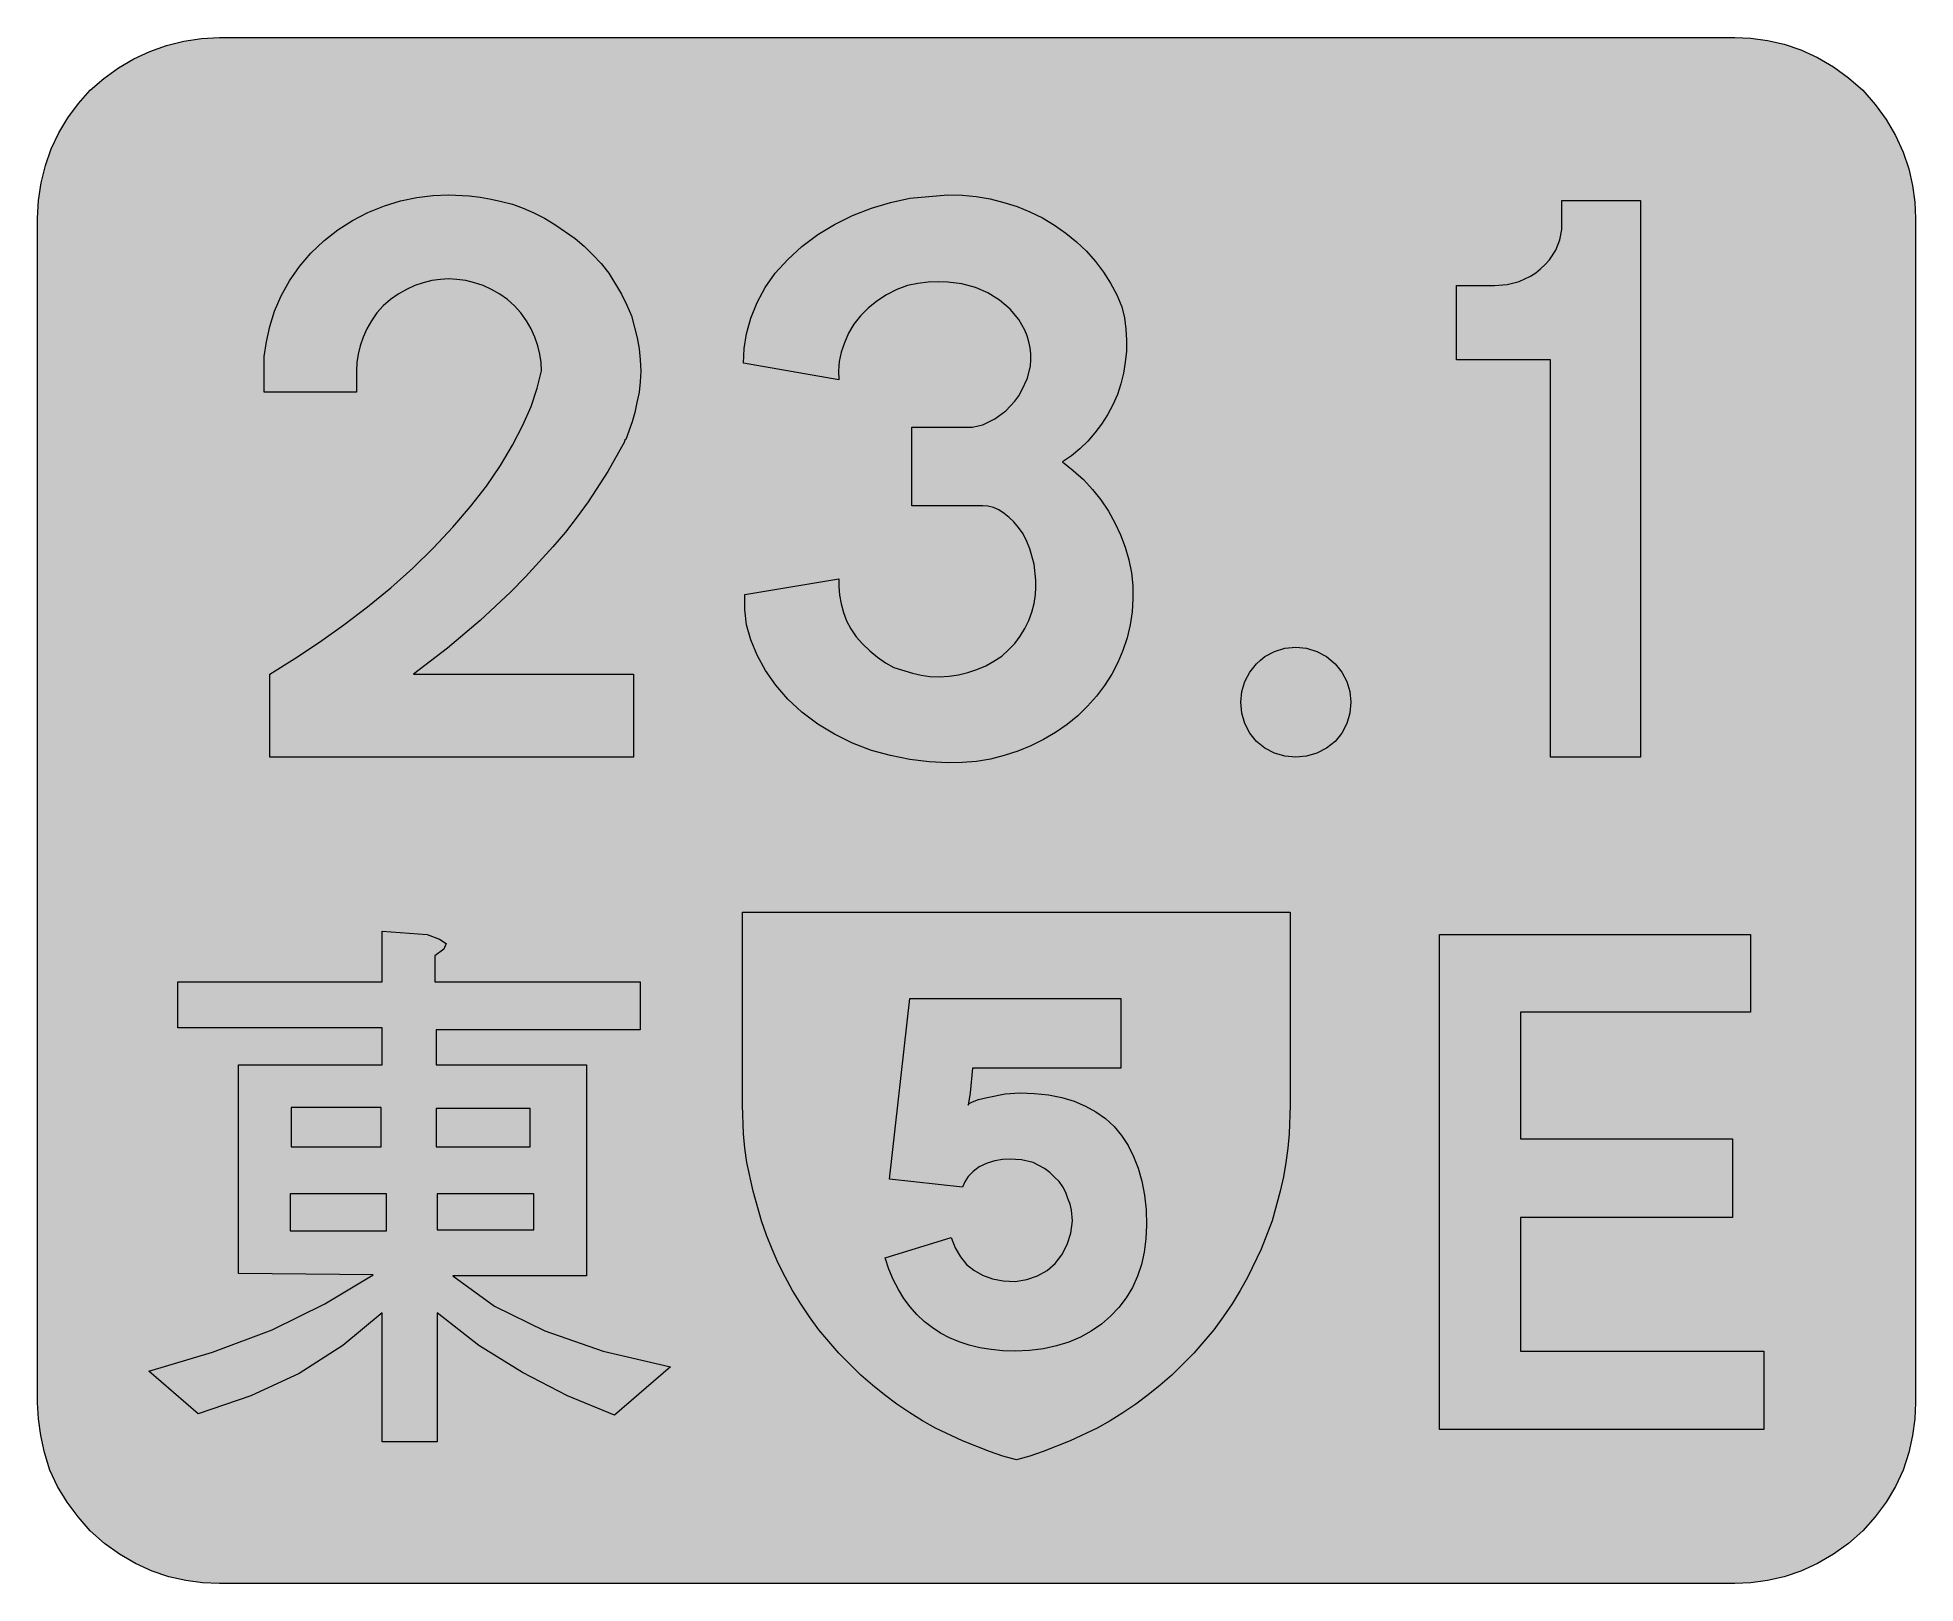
# Model space of a CAD drawing. Header units: metres. Extents: x 135 to 436, y 12 to 260.
import ezdxf

# ---------------------------------------------------------------- set-up
doc = ezdxf.new("R2010")
doc.units = ezdxf.units.M
for name, color, linetype, true_color in [('FILL_BLACK_000000', 7, 'Continuous', 0x000000), ('FILL_LIME_00FF00', 7, 'Continuous', 0x00ff00), ('FILL_WHITE_FFFFFF', 7, 'Continuous', 0xffffff), ('FILL_YELLOW_FFFF00', 7, 'Continuous', 0xffff00)]:
    doc.layers.add(name, color=color, linetype=linetype, true_color=true_color)

msp = doc.modelspace()

# ---------------------------------------------------------------- hatches: boundary and pattern name
at = {"layer": 'FILL_BLACK_000000', "true_color": 0x000000}
h = msp.add_hatch(color=7, dxfattribs=at)
h.dxf.hatch_style = 1
h.paths.add_polyline_path([(308.34, 94.68), (284.58, 94.68), (284.22, 90.72), (283.86, 88.74), (284.02, 89.01), (284.58, 89.28), (285.55, 89.64), (286.92, 90), (289.8, 90.54), (292.14, 90.72), (294.51, 90.64), (296.76, 90.38), (298.87, 89.96), (300.85, 89.37), (302.68, 88.61), (304.37, 87.68), (305.89, 86.59), (307.26, 85.32), (308.47, 83.89), (309.52, 82.29), (310.41, 80.53), (311.15, 78.62), (311.73, 76.55), (312.15, 74.33), (312.4, 71.98), (312.48, 69.48), (312.39, 67.3), (312.11, 65.2), (311.65, 63.21), (311.02, 61.31), (310.2, 59.53), (309.21, 57.86), (308.05, 56.32), (306.72, 54.9), (305.24, 53.63), (303.62, 52.51), (301.88, 51.55), (300.01, 50.76), (298.03, 50.14), (295.94, 49.69), (293.73, 49.41), (291.42, 49.32), (289.44, 49.38), (287.55, 49.56), (285.74, 49.85), (284.03, 50.26), (282.41, 50.79), (280.87, 51.44), (279.43, 52.2), (278.08, 53.08), (276.82, 54.07), (275.64, 55.18), (274.56, 56.41), (273.57, 57.75), (272.68, 59.21), (271.87, 60.78), (271.16, 62.46), (270.54, 64.26), (281.16, 67.5), (281.8, 65.85), (282.62, 64.42), (283.62, 63.22), (284.76, 62.28), (286.18, 61.47), (287.75, 60.91), (289.49, 60.58), (291.42, 60.48), (293.3, 60.77), (295.01, 61.37), (296.52, 62.24), (297.83, 63.38), (298.91, 64.77), (299.75, 66.38), (300.32, 68.2), (300.6, 70.2), (300.44, 71.93), (300.22, 72.86), (299.88, 73.8), (299.54, 74.74), (299.07, 75.65), (298.46, 76.48), (297.72, 77.22), (296.98, 77.97), (296.14, 78.59), (294.3, 79.56), (292.41, 79.97), (290.52, 80.1), (289.38, 80.03), (288.16, 79.81), (286.9, 79.42), (285.66, 78.84), (284.68, 78.11), (283.9, 77.29), (283.33, 76.44), (282.96, 75.6), (271.26, 76.86), (274.5, 105.84), (308.34, 105.84), (308.34, 94.68)])
at = {"layer": 'FILL_LIME_00FF00', "true_color": 0x00ff00}
h = msp.add_hatch(color=7, dxfattribs=at)
h.dxf.hatch_style = 1
h.paths.add_polyline_path([(406.8, 259.92), (409.4, 259.81), (412.04, 259.47), (414.72, 258.86), (417.42, 257.94), (420.08, 256.72), (422.64, 255.24), (425.06, 253.48), (427.32, 251.46), (429.34, 249.2), (431.1, 246.78), (432.58, 244.22), (433.8, 241.56), (434.72, 238.86), (435.33, 236.18), (435.67, 233.54), (435.78, 230.94), (435.78, 41.04), (435.67, 38.44), (435.33, 35.77), (434.72, 33.04), (433.8, 30.24), (432.58, 27.61), (431.1, 25.11), (429.34, 22.75), (427.32, 20.52), (425.06, 18.49), (422.64, 16.74), (420.08, 15.25), (417.42, 14.04), (414.72, 13.12), (412.04, 12.51), (409.4, 12.17), (406.8, 12.06), (163.8, 12.06), (161.1, 12.17), (158.4, 12.51), (155.7, 13.12), (153, 14.04), (150.34, 15.25), (147.78, 16.74), (145.36, 18.49), (143.1, 20.52), (141.15, 22.75), (139.39, 25.11), (137.86, 27.61), (136.62, 30.24), (135.78, 33.04), (135.16, 35.77), (134.77, 38.44), (134.64, 41.04), (134.64, 230.94), (134.78, 233.82), (135.2, 236.65), (135.89, 239.41), (136.84, 242.08), (138.05, 244.64), (139.5, 247.06), (141.19, 249.35), (143.1, 251.46), (145.27, 253.37), (147.6, 255.06), (150.06, 256.51), (152.64, 257.71), (155.32, 258.67), (158.08, 259.36), (160.92, 259.78), (163.8, 259.92), (406.8, 259.92)])
at = {"layer": 'FILL_WHITE_FFFFFF', "true_color": 0xffffff}
h = msp.add_hatch(color=7, dxfattribs=at)
h.dxf.hatch_style = 1
h.paths.add_polyline_path([(171, 203.04), (171, 208.8), (171.35, 211.15), (171.88, 213.59), (172.65, 216.06), (173.7, 218.52), (175.05, 220.91), (176.65, 223.2), (178.48, 225.35), (180.54, 227.34), (182.77, 229.1), (185.13, 230.6), (187.63, 231.87), (190.26, 232.92), (192.85, 233.73), (195.46, 234.29), (198.03, 234.62), (200.52, 234.72), (203.87, 234.56), (205.61, 234.34), (207.36, 234), (209.04, 233.66), (210.78, 233.19), (212.52, 232.58), (214.2, 231.84), (215.92, 230.97), (217.6, 229.97), (220.86, 227.7), (222.31, 226.45), (223.69, 225.11), (225.01, 223.68), (226.26, 222.12), (228.26, 218.77), (229.12, 217.03), (229.86, 215.28), (230.78, 211.77), (231.1, 210.01), (231.3, 208.26), (231.37, 206.43), (231.3, 204.7), (231.1, 203.05), (230.76, 201.42), (230.43, 199.83), (229.99, 198.31), (228.96, 195.48), (228.78, 195.3), (228.78, 195.12), (226.11, 190.34), (222.95, 185.49), (221.18, 183.06), (219.29, 180.64), (217.26, 178.24), (215.1, 175.86), (212.88, 173.45), (210.56, 171.07), (205.63, 166.45), (200.39, 162.04), (194.94, 157.86), (230.22, 157.86), (230.22, 144.54), (171.9, 144.54), (171.9, 157.86), (175.92, 160.36), (179.86, 162.99), (183.75, 165.76), (187.56, 168.66), (191.27, 171.69), (194.8, 174.85), (198.14, 178.1), (201.24, 181.44), (204.07, 184.71), (206.62, 188.01), (208.86, 191.31), (210.78, 194.58), (212.47, 197.75), (213.79, 200.79), (214.78, 203.69), (215.46, 206.46), (215.39, 207.81), (215.19, 209.16), (214.85, 210.51), (214.38, 211.86), (213.77, 213.2), (213.03, 214.51), (212.15, 215.76), (211.14, 216.9), (210, 217.91), (208.75, 218.79), (207.44, 219.53), (206.1, 220.14), (204.72, 220.61), (203.31, 220.95), (201.9, 221.15), (200.52, 221.22), (199.25, 221.15), (197.89, 220.95), (196.5, 220.61), (195.12, 220.14), (193.78, 219.53), (192.46, 218.79), (191.22, 217.91), (190.08, 216.9), (189.07, 215.76), (188.19, 214.51), (187.45, 213.2), (186.84, 211.86), (186.37, 210.51), (186.03, 209.16), (185.83, 207.81), (185.76, 206.46), (185.76, 203.04), (171, 203.04)])
h = msp.add_hatch(color=7, dxfattribs=at)
h.dxf.hatch_style = 1
h.paths.add_polyline_path([(294.73, 171.75), (294.7, 172.93), (294.48, 175.5), (293.78, 177.93), (293.29, 179.14), (292.68, 180.36), (291.97, 181.37), (291.22, 182.25), (290.43, 182.99), (289.62, 183.6), (288.78, 184.18), (287.91, 184.57), (287.04, 184.79), (286.2, 184.86), (274.86, 184.86), (274.86, 197.46), (284.58, 197.46), (285.48, 197.64), (286.2, 197.82), (288.15, 198.79), (289.89, 200.07), (291.36, 201.62), (291.98, 202.48), (292.5, 203.4), (293.38, 205.32), (293.85, 207.27), (293.93, 208.25), (293.92, 209.22), (293.8, 210.19), (293.58, 211.14), (293.33, 212.08), (292.98, 212.99), (291.98, 214.74), (290.62, 216.35), (288.9, 217.8), (287.05, 218.98), (285.03, 219.85), (282.88, 220.41), (280.62, 220.68), (279.08, 220.75), (277.45, 220.68), (275.79, 220.48), (274.14, 220.14), (272.42, 219.5), (270.79, 218.68), (269.25, 217.68), (267.84, 216.54), (266.59, 215.29), (265.54, 213.95), (264.7, 212.52), (264.06, 210.96), (263.51, 209.47), (263.2, 207.99), (263.1, 206.5), (263.16, 205.02), (247.86, 207.72), (247.97, 210.05), (248.33, 212.44), (249, 214.91), (250.02, 217.44), (251.3, 219.83), (252.94, 222.14), (254.93, 224.35), (257.22, 226.44), (259.75, 228.33), (262.46, 229.97), (265.35, 231.38), (268.38, 232.56), (271.44, 233.5), (274.5, 234.18), (280.62, 234.72), (282.91, 234.64), (285.16, 234.42), (287.39, 234.04), (289.57, 233.5), (291.71, 232.82), (293.78, 231.99), (295.79, 231), (297.72, 229.86), (299.55, 228.58), (301.26, 227.17), (302.83, 225.65), (304.27, 224.03), (305.56, 222.32), (306.71, 220.52), (307.69, 218.65), (308.52, 216.72), (308.92, 214.96), (309.17, 213.18), (309.27, 211.41), (309.24, 209.63), (309.07, 207.87), (308.77, 206.11), (308.35, 204.38), (307.8, 202.68), (307.07, 201.03), (306.22, 199.45), (305.26, 197.95), (304.2, 196.54), (303.04, 195.22), (301.78, 194), (300.42, 192.88), (298.98, 191.88), (300.73, 190.53), (302.35, 189.06), (303.83, 187.47), (305.17, 185.78), (306.36, 184), (307.41, 182.13), (308.31, 180.2), (309.06, 178.2), (309.64, 176.16), (310.04, 174.09), (310.26, 172.01), (310.3, 169.92), (310.16, 167.83), (309.84, 165.75), (309.36, 163.68), (308.7, 161.64), (307.87, 159.71), (306.89, 157.84), (305.74, 156.04), (304.45, 154.33), (303.01, 152.71), (301.44, 151.19), (299.73, 149.78), (297.9, 148.5), (295.96, 147.35), (293.93, 146.35), (291.83, 145.49), (289.66, 144.79), (287.45, 144.24), (285.19, 143.87), (282.91, 143.66), (280.62, 143.64), (277.63, 143.77), (274.5, 144.18), (271.44, 144.83), (268.38, 145.62), (265.35, 146.8), (262.46, 148.21), (259.75, 149.85), (257.22, 151.74), (254.96, 153.83), (253.01, 156.06), (251.37, 158.42), (250.02, 160.92), (249, 163.35), (248.35, 165.78), (248.05, 168.21), (248.04, 170.64), (263.16, 173.16), (263.12, 171.89), (263.25, 170.53), (263.51, 169.14), (263.88, 167.76), (264.38, 166.42), (265.07, 165.1), (265.93, 163.86), (266.94, 162.72), (268.08, 161.57), (269.32, 160.56), (270.64, 159.68), (271.98, 158.94), (274.93, 158.02), (276.36, 157.7), (277.74, 157.5), (279.29, 157.44), (280.83, 157.53), (282.35, 157.75), (283.84, 158.11), (285.28, 158.59), (286.68, 159.2), (288, 159.91), (289.26, 160.74), (290.36, 161.73), (291.34, 162.79), (292.22, 163.94), (292.97, 165.15), (293.6, 166.43), (294.09, 167.78), (294.45, 169.18), (294.66, 170.64), (294.73, 171.75)])
h = msp.add_hatch(color=7, dxfattribs=at)
h.dxf.hatch_style = 1
h.paths.add_polyline_path([(377.28, 144.54), (377.28, 208.26), (362.16, 208.26), (362.16, 220.14), (368.28, 220.14), (370.29, 220.31), (372.24, 220.81), (374.05, 221.66), (374.89, 222.21), (375.66, 222.84), (376.42, 223.54), (377.08, 224.28), (378.11, 225.85), (378.77, 227.5), (379.08, 229.14), (379.08, 233.82), (391.68, 233.82), (391.68, 144.54), (377.28, 144.54)])
h = msp.add_hatch(color=7, dxfattribs=at)
h.dxf.hatch_style = 1
h.paths.add_polyline_path([(345.07, 151.62), (344.59, 149.94), (343.8, 148.4), (342.72, 147.06), (341.31, 145.98), (339.77, 145.19), (338.14, 144.71), (336.42, 144.54), (334.68, 144.71), (333, 145.19), (331.46, 145.98), (330.12, 147.06), (329.04, 148.4), (328.25, 149.94), (327.77, 151.62), (327.6, 153.36), (327.77, 155.08), (328.25, 156.69), (329.04, 158.17), (330.12, 159.48), (330.76, 160.11), (331.46, 160.66), (333, 161.51), (334.68, 162.01), (336.42, 162.18), (338.14, 162.01), (339.77, 161.51), (341.31, 160.66), (342.72, 159.48), (343.8, 158.17), (344.59, 156.69), (345.07, 155.08), (345.24, 153.36), (345.07, 151.62)])
h = msp.add_hatch(color=7, dxfattribs=at)
h.dxf.hatch_style = 1
h.paths.add_polyline_path([(198.36, 112.68), (198.36, 108.54), (231.3, 108.54), (231.3, 100.8), (198.54, 100.8), (198.54, 95.22), (222.66, 95.22), (222.66, 61.38), (201.24, 61.38), (207.9, 56.52), (216, 52.56), (225.36, 49.32), (236.16, 46.8), (227.16, 39.06), (219.6, 42.12), (212.4, 45.9), (205.38, 50.22), (198.72, 55.44), (198.72, 34.74), (189.9, 34.74), (189.9, 55.44), (183.6, 50.22), (176.58, 45.72), (168.84, 42.12), (160.38, 39.24), (152.46, 46.08), (162.72, 49.14), (172.26, 52.74), (180.72, 56.88), (188.46, 61.56), (166.86, 61.74), (166.86, 95.22), (189.9, 95.22), (189.9, 101.16), (157.14, 101.16), (157.14, 108.54), (189.9, 108.54), (189.9, 116.64), (197.1, 116.1), (199.08, 115.38), (200.16, 114.66), (199.8, 113.76), (198.36, 112.68)])
h.paths.add_polyline_path([(189.72, 82.08), (189.72, 88.38), (175.32, 88.38), (175.32, 82.08), (189.72, 82.08)], flags=16)
h.paths.add_polyline_path([(198.72, 68.76), (214.2, 68.76), (214.2, 74.52), (198.72, 74.52), (198.72, 68.76)], flags=16)
h.paths.add_polyline_path([(198.54, 88.2), (198.54, 82.08), (213.66, 82.08), (213.66, 88.2), (198.54, 88.2)], flags=16)
h.paths.add_polyline_path([(190.62, 74.52), (175.14, 74.52), (175.14, 68.58), (190.62, 68.58), (190.62, 74.52)], flags=16)
h = msp.add_hatch(color=7, dxfattribs=at)
h.dxf.hatch_style = 1
h.paths.add_polyline_path([(359.46, 116.1), (409.32, 116.1), (409.32, 103.68), (372.42, 103.68), (372.42, 83.34), (406.44, 83.34), (406.44, 70.74), (372.42, 70.74), (372.42, 49.32), (411.48, 49.32), (411.48, 36.72), (359.46, 36.72), (359.46, 116.1)])
at = {"layer": 'FILL_YELLOW_FFFF00', "true_color": 0xffff00}
h = msp.add_hatch(color=7, dxfattribs=at)
h.dxf.hatch_style = 1
h.paths.add_polyline_path([(289.44, 32.46), (287.28, 33.19), (282.96, 34.92), (278.66, 36.97), (276.56, 38.13), (274.5, 39.42), (272.44, 40.81), (270.45, 42.29), (268.53, 43.84), (266.67, 45.47), (263.16, 48.96), (259.92, 52.74), (258.42, 54.79), (257.02, 56.89), (255.72, 59.02), (254.52, 61.2), (253.42, 63.41), (252.43, 65.65), (251.53, 67.91), (250.74, 70.2), (249.37, 74.95), (248.4, 79.56), (248.06, 81.86), (247.84, 84.15), (247.68, 88.74), (247.68, 119.7), (335.52, 119.7), (335.52, 88.74), (335.36, 84.15), (335.14, 81.86), (334.8, 79.56), (334.44, 77.26), (333.92, 74.95), (332.64, 70.2), (330.85, 65.65), (328.7, 61.2), (327.49, 59.02), (326.19, 56.89), (324.78, 54.79), (323.28, 52.74), (320.04, 48.96), (316.53, 45.47), (314.67, 43.84), (312.75, 42.29), (310.76, 40.81), (308.7, 39.42), (306.64, 38.13), (304.54, 36.97), (300.24, 34.92), (295.92, 33.19), (293.76, 32.46), (291.6, 31.86), (289.44, 32.46)])

# ---------------------------------------------------------------- linework, layer by layer
at = {"layer": 'FILL_BLACK_000000', "lineweight": 0, "true_color": 0x000000}
msp.add_lwpolyline([(308.34, 94.68), (284.58, 94.68), (284.22, 90.72), (283.86, 88.74), (284.02, 89.01), (284.58, 89.28), (285.55, 89.64), (286.92, 90), (289.8, 90.54), (292.14, 90.72), (294.51, 90.64), (296.76, 90.38), (298.87, 89.96), (300.85, 89.37), (302.68, 88.61), (304.37, 87.68), (305.89, 86.59), (307.26, 85.32), (308.47, 83.89), (309.52, 82.29), (310.41, 80.53), (311.15, 78.62), (311.73, 76.55), (312.15, 74.33), (312.4, 71.98), (312.48, 69.48), (312.39, 67.3), (312.11, 65.2), (311.65, 63.21), (311.02, 61.31), (310.2, 59.53), (309.21, 57.86), (308.05, 56.32), (306.72, 54.9), (305.24, 53.63), (303.62, 52.51), (301.88, 51.55), (300.01, 50.76), (298.03, 50.14), (295.94, 49.69), (293.73, 49.41), (291.42, 49.32), (289.44, 49.38), (287.55, 49.56), (285.74, 49.85), (284.03, 50.26), (282.41, 50.79), (280.87, 51.44), (279.43, 52.2), (278.08, 53.08), (276.82, 54.07), (275.64, 55.18), (274.56, 56.41), (273.57, 57.75), (272.68, 59.21), (271.87, 60.78), (271.16, 62.46), (270.54, 64.26), (281.16, 67.5), (281.8, 65.85), (282.62, 64.42), (283.62, 63.22), (284.76, 62.28), (286.18, 61.47), (287.75, 60.91), (289.49, 60.58), (291.42, 60.48), (293.3, 60.77), (295.01, 61.37), (296.52, 62.24), (297.83, 63.38), (298.91, 64.77), (299.75, 66.38), (300.32, 68.2), (300.6, 70.2), (300.44, 71.93), (300.22, 72.86), (299.88, 73.8), (299.54, 74.74), (299.07, 75.65), (298.46, 76.48), (297.72, 77.22), (296.98, 77.97), (296.14, 78.59), (294.3, 79.56), (292.41, 79.97), (290.52, 80.1), (289.38, 80.03), (288.16, 79.81), (286.9, 79.42), (285.66, 78.84), (284.68, 78.11), (283.9, 77.29), (283.33, 76.44), (282.96, 75.6), (271.26, 76.86), (274.5, 105.84), (308.34, 105.84)], close=True, dxfattribs=at)
at = {"layer": 'FILL_LIME_00FF00', "lineweight": 0, "true_color": 0x00ff00}
msp.add_lwpolyline([(406.8, 259.92), (409.4, 259.81), (412.04, 259.47), (414.72, 258.86), (417.42, 257.94), (420.08, 256.72), (422.64, 255.24), (425.06, 253.48), (427.32, 251.46), (429.34, 249.2), (431.1, 246.78), (432.58, 244.22), (433.8, 241.56), (434.72, 238.86), (435.33, 236.18), (435.67, 233.54), (435.78, 230.94), (435.78, 41.04), (435.67, 38.44), (435.33, 35.77), (434.72, 33.04), (433.8, 30.24), (432.58, 27.61), (431.1, 25.11), (429.34, 22.75), (427.32, 20.52), (425.06, 18.49), (422.64, 16.74), (420.08, 15.25), (417.42, 14.04), (414.72, 13.12), (412.04, 12.51), (409.4, 12.17), (406.8, 12.06), (163.8, 12.06), (161.1, 12.17), (158.4, 12.51), (155.7, 13.12), (153, 14.04), (150.34, 15.25), (147.78, 16.74), (145.36, 18.49), (143.1, 20.52), (141.15, 22.75), (139.39, 25.11), (137.86, 27.61), (136.62, 30.24), (135.78, 33.04), (135.16, 35.77), (134.77, 38.44), (134.64, 41.04), (134.64, 230.94), (134.78, 233.82), (135.2, 236.65), (135.89, 239.41), (136.84, 242.08), (138.05, 244.64), (139.5, 247.06), (141.19, 249.35), (143.1, 251.46), (145.27, 253.37), (147.6, 255.06), (150.06, 256.51), (152.64, 257.71), (155.32, 258.67), (158.08, 259.36), (160.92, 259.78), (163.8, 259.92)], close=True, dxfattribs=at)
at = {"layer": 'FILL_WHITE_FFFFFF', "lineweight": 0, "true_color": 0xffffff}
for points in [[(171, 203.04), (171, 208.8), (171.35, 211.15), (171.88, 213.59), (172.65, 216.06), (173.7, 218.52), (175.05, 220.91), (176.65, 223.2), (178.48, 225.35), (180.54, 227.34), (182.77, 229.1), (185.13, 230.6), (187.63, 231.87), (190.26, 232.92), (192.85, 233.73), (195.46, 234.29), (198.03, 234.62), (200.52, 234.72), (203.87, 234.56), (205.61, 234.34), (207.36, 234), (209.04, 233.66), (210.78, 233.19), (212.52, 232.58), (214.2, 231.84), (215.92, 230.97), (217.6, 229.97), (220.86, 227.7), (222.31, 226.45), (223.69, 225.11), (225.01, 223.68), (226.26, 222.12), (228.26, 218.77), (229.12, 217.03), (229.86, 215.28), (230.78, 211.77), (231.1, 210.01), (231.3, 208.26), (231.37, 206.43), (231.3, 204.7), (231.1, 203.05), (230.76, 201.42), (230.43, 199.83), (229.99, 198.31), (228.96, 195.48), (228.78, 195.3), (228.78, 195.12), (226.11, 190.34), (222.95, 185.49), (221.18, 183.06), (219.29, 180.64), (217.26, 178.24), (215.1, 175.86), (212.88, 173.45), (210.56, 171.07), (205.63, 166.45), (200.39, 162.04), (194.94, 157.86), (230.22, 157.86), (230.22, 144.54), (171.9, 144.54), (171.9, 157.86), (175.92, 160.36), (179.86, 162.99), (183.75, 165.76), (187.56, 168.66), (191.27, 171.69), (194.8, 174.85), (198.14, 178.1), (201.24, 181.44), (204.07, 184.71), (206.62, 188.01), (208.86, 191.31), (210.78, 194.58), (212.47, 197.75), (213.79, 200.79), (214.78, 203.69), (215.46, 206.46), (215.39, 207.81), (215.19, 209.16), (214.85, 210.51), (214.38, 211.86), (213.77, 213.2), (213.03, 214.51), (212.15, 215.76), (211.14, 216.9), (210, 217.91), (208.75, 218.79), (207.44, 219.53), (206.1, 220.14), (204.72, 220.61), (203.31, 220.95), (201.9, 221.15), (200.52, 221.22), (199.25, 221.15), (197.89, 220.95), (196.5, 220.61), (195.12, 220.14), (193.78, 219.53), (192.46, 218.79), (191.22, 217.91), (190.08, 216.9), (189.07, 215.76), (188.19, 214.51), (187.45, 213.2), (186.84, 211.86), (186.37, 210.51), (186.03, 209.16), (185.83, 207.81), (185.76, 206.46), (185.76, 203.04)], [(294.73, 171.75), (294.7, 172.93), (294.48, 175.5), (293.78, 177.93), (293.29, 179.14), (292.68, 180.36), (291.97, 181.37), (291.22, 182.25), (290.43, 182.99), (289.62, 183.6), (288.78, 184.18), (287.91, 184.57), (287.04, 184.79), (286.2, 184.86), (274.86, 184.86), (274.86, 197.46), (284.58, 197.46), (285.48, 197.64), (286.2, 197.82), (288.15, 198.79), (289.89, 200.07), (291.36, 201.62), (291.98, 202.48), (292.5, 203.4), (293.38, 205.32), (293.85, 207.27), (293.93, 208.25), (293.92, 209.22), (293.8, 210.19), (293.58, 211.14), (293.33, 212.08), (292.98, 212.99), (291.98, 214.74), (290.62, 216.35), (288.9, 217.8), (287.05, 218.98), (285.03, 219.85), (282.88, 220.41), (280.62, 220.68), (279.08, 220.75), (277.45, 220.68), (275.79, 220.48), (274.14, 220.14), (272.42, 219.5), (270.79, 218.68), (269.25, 217.68), (267.84, 216.54), (266.59, 215.29), (265.54, 213.95), (264.7, 212.52), (264.06, 210.96), (263.51, 209.47), (263.2, 207.99), (263.1, 206.5), (263.16, 205.02), (247.86, 207.72), (247.97, 210.05), (248.33, 212.44), (249, 214.91), (250.02, 217.44), (251.3, 219.83), (252.94, 222.14), (254.93, 224.35), (257.22, 226.44), (259.75, 228.33), (262.46, 229.97), (265.35, 231.38), (268.38, 232.56), (271.44, 233.5), (274.5, 234.18), (280.62, 234.72), (282.91, 234.64), (285.16, 234.42), (287.39, 234.04), (289.57, 233.5), (291.71, 232.82), (293.78, 231.99), (295.79, 231), (297.72, 229.86), (299.55, 228.58), (301.26, 227.17), (302.83, 225.65), (304.27, 224.03), (305.56, 222.32), (306.71, 220.52), (307.69, 218.65), (308.52, 216.72), (308.92, 214.96), (309.17, 213.18), (309.27, 211.41), (309.24, 209.63), (309.07, 207.87), (308.77, 206.11), (308.35, 204.38), (307.8, 202.68), (307.07, 201.03), (306.22, 199.45), (305.26, 197.95), (304.2, 196.54), (303.04, 195.22), (301.78, 194), (300.42, 192.88), (298.98, 191.88), (300.73, 190.53), (302.35, 189.06), (303.83, 187.47), (305.17, 185.78), (306.36, 184), (307.41, 182.13), (308.31, 180.2), (309.06, 178.2), (309.64, 176.16), (310.04, 174.09), (310.26, 172.01), (310.3, 169.92), (310.16, 167.83), (309.84, 165.75), (309.36, 163.68), (308.7, 161.64), (307.87, 159.71), (306.89, 157.84), (305.74, 156.04), (304.45, 154.33), (303.01, 152.71), (301.44, 151.19), (299.73, 149.78), (297.9, 148.5), (295.96, 147.35), (293.93, 146.35), (291.83, 145.49), (289.66, 144.79), (287.45, 144.24), (285.19, 143.87), (282.91, 143.66), (280.62, 143.64), (277.63, 143.77), (274.5, 144.18), (271.44, 144.83), (268.38, 145.62), (265.35, 146.8), (262.46, 148.21), (259.75, 149.85), (257.22, 151.74), (254.96, 153.83), (253.01, 156.06), (251.37, 158.42), (250.02, 160.92), (249, 163.35), (248.35, 165.78), (248.05, 168.21), (248.04, 170.64), (263.16, 173.16), (263.12, 171.89), (263.25, 170.53), (263.51, 169.14), (263.88, 167.76), (264.38, 166.42), (265.07, 165.1), (265.93, 163.86), (266.94, 162.72), (268.08, 161.57), (269.32, 160.56), (270.64, 159.68), (271.98, 158.94), (274.93, 158.02), (276.36, 157.7), (277.74, 157.5), (279.29, 157.44), (280.83, 157.53), (282.35, 157.75), (283.84, 158.11), (285.28, 158.59), (286.68, 159.2), (288, 159.91), (289.26, 160.74), (290.36, 161.73), (291.34, 162.79), (292.22, 163.94), (292.97, 165.15), (293.6, 166.43), (294.09, 167.78), (294.45, 169.18), (294.66, 170.64)], [(377.28, 144.54), (377.28, 208.26), (362.16, 208.26), (362.16, 220.14), (368.28, 220.14), (370.29, 220.31), (372.24, 220.81), (374.05, 221.66), (374.89, 222.21), (375.66, 222.84), (376.42, 223.54), (377.08, 224.28), (378.11, 225.85), (378.77, 227.5), (379.08, 229.14), (379.08, 233.82), (391.68, 233.82), (391.68, 144.54)], [(345.07, 151.62), (344.59, 149.94), (343.8, 148.4), (342.72, 147.06), (341.31, 145.98), (339.77, 145.19), (338.14, 144.71), (336.42, 144.54), (334.68, 144.71), (333, 145.19), (331.46, 145.98), (330.12, 147.06), (329.04, 148.4), (328.25, 149.94), (327.77, 151.62), (327.6, 153.36), (327.77, 155.08), (328.25, 156.69), (329.04, 158.17), (330.12, 159.48), (330.76, 160.11), (331.46, 160.66), (333, 161.51), (334.68, 162.01), (336.42, 162.18), (338.14, 162.01), (339.77, 161.51), (341.31, 160.66), (342.72, 159.48), (343.8, 158.17), (344.59, 156.69), (345.07, 155.08), (345.24, 153.36)], [(198.36, 112.68), (198.36, 108.54), (231.3, 108.54), (231.3, 100.8), (198.54, 100.8), (198.54, 95.22), (222.66, 95.22), (222.66, 61.38), (201.24, 61.38), (207.9, 56.52), (216, 52.56), (225.36, 49.32), (236.16, 46.8), (227.16, 39.06), (219.6, 42.12), (212.4, 45.9), (205.38, 50.22), (198.72, 55.44), (198.72, 34.74), (189.9, 34.74), (189.9, 55.44), (183.6, 50.22), (176.58, 45.72), (168.84, 42.12), (160.38, 39.24), (152.46, 46.08), (162.72, 49.14), (172.26, 52.74), (180.72, 56.88), (188.46, 61.56), (166.86, 61.74), (166.86, 95.22), (189.9, 95.22), (189.9, 101.16), (157.14, 101.16), (157.14, 108.54), (189.9, 108.54), (189.9, 116.64), (197.1, 116.1), (199.08, 115.38), (200.16, 114.66), (199.8, 113.76)], [(359.46, 116.1), (409.32, 116.1), (409.32, 103.68), (372.42, 103.68), (372.42, 83.34), (406.44, 83.34), (406.44, 70.74), (372.42, 70.74), (372.42, 49.32), (411.48, 49.32), (411.48, 36.72), (359.46, 36.72)], [(189.72, 82.08), (189.72, 88.38), (175.32, 88.38), (175.32, 82.08)], [(198.54, 88.2), (198.54, 82.08), (213.66, 82.08), (213.66, 88.2)], [(190.62, 74.52), (175.14, 74.52), (175.14, 68.58), (190.62, 68.58)], [(198.72, 68.76), (214.2, 68.76), (214.2, 74.52), (198.72, 74.52)]]:
    msp.add_lwpolyline(points, close=True, dxfattribs=at)
at = {"layer": 'FILL_YELLOW_FFFF00', "lineweight": 0, "true_color": 0xffff00}
msp.add_lwpolyline([(289.44, 32.46), (287.28, 33.19), (282.96, 34.92), (278.66, 36.97), (276.56, 38.13), (274.5, 39.42), (272.44, 40.81), (270.45, 42.29), (268.53, 43.84), (266.67, 45.47), (263.16, 48.96), (259.92, 52.74), (258.42, 54.79), (257.02, 56.89), (255.72, 59.02), (254.52, 61.2), (253.42, 63.41), (252.43, 65.65), (251.53, 67.91), (250.74, 70.2), (249.37, 74.95), (248.4, 79.56), (248.06, 81.86), (247.84, 84.15), (247.68, 88.74), (247.68, 119.7), (335.52, 119.7), (335.52, 88.74), (335.36, 84.15), (335.14, 81.86), (334.8, 79.56), (334.44, 77.26), (333.92, 74.95), (332.64, 70.2), (330.85, 65.65), (328.7, 61.2), (327.49, 59.02), (326.19, 56.89), (324.78, 54.79), (323.28, 52.74), (320.04, 48.96), (316.53, 45.47), (314.67, 43.84), (312.75, 42.29), (310.76, 40.81), (308.7, 39.42), (306.64, 38.13), (304.54, 36.97), (300.24, 34.92), (295.92, 33.19), (293.76, 32.46), (291.6, 31.86)], close=True, dxfattribs=at)

doc.saveas('drawing.dxf')
